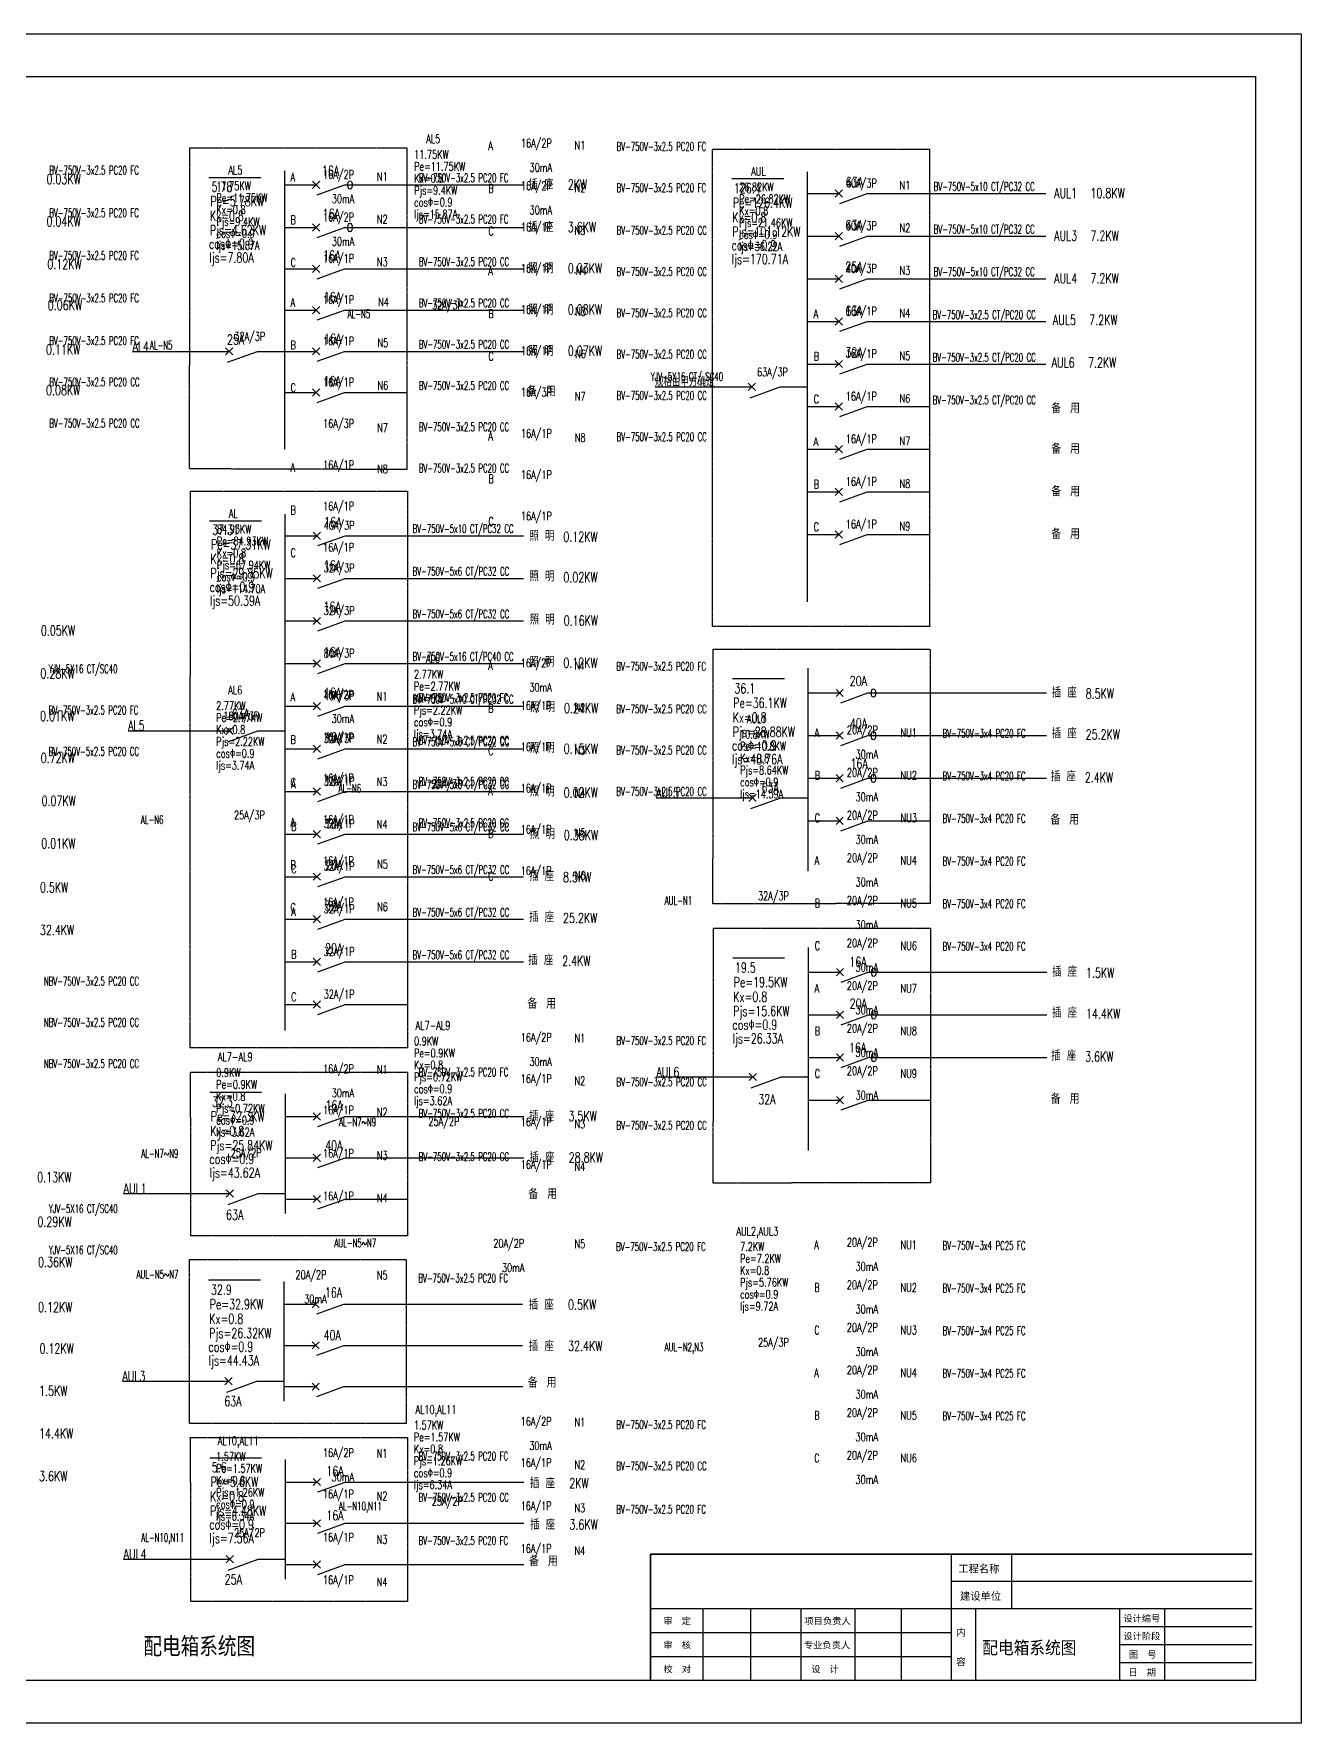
# Model space of a CAD drawing. Header units: inches. Extents: x 10 to 166961, y -47 to 131592.
# Drawn here: x 122250 to 166869, y 59470 to 118934 of the extents above; entities that cross this region are included whole.
import ezdxf
from ezdxf.enums import TextEntityAlignment as Align

# ---------------------------------------------------------------- set-up
doc = ezdxf.new("R2010")
doc.units = ezdxf.units.IN
doc.header["$MEASUREMENT"] = 0
doc.linetypes.add('CENTER', pattern=[2, 1.25, -0.25, 0.25, -0.25])
for name, color, linetype in [('2-DJ', 7, 'Continuous'), ('2-DX', 52, 'Continuous'), ('6', 6, 'Continuous'), ('Elevation', 7, 'Continuous'), ('SMAIIPOX', 2, 'Continuous'), ('TK', 3, 'Continuous')]:
    doc.layers.add(name, color=color, linetype=linetype)
doc.styles.add('h', font='', dxfattribs={"width": 0.8})
doc.styles.add('HT', font='', dxfattribs={"width": 0.7, "height": 500})
doc.styles.add('HZ', font='TXT.shx', dxfattribs={"width": 0.75, "bigfont": 'HZTXT.shx'})
doc.styles.add('HZFS1', font='simplex', dxfattribs={"width": 0.7, "bigfont": 'hzfs1'})
doc.styles.get("Standard").update_dxf_attribs({"font": 'txt', "bigfont": 'gbcbig.shx'})
doc.styles.add('宋体', font='')
doc.styles.get('h').set_extended_font_data('SimSun')
doc.styles.get('HT').set_extended_font_data('SimHei')
doc.styles.get('宋体').set_extended_font_data('SimSun')

# ---------------------------------------------------------------- blocks, each defined once
blk = doc.blocks.new('A$C03CA08DD')
at = {"layer": '6', "color": 6}
for p, q in [((0, 59465), (83429, 59465)), ((83429, 59465), (83429, 0)), ((83429, 0), (0, 0))]:
    blk.add_line(p, q, dxfattribs=at)
at = {"layer": 'TK', "color": 4, "linetype": 'ByBlock', "lineweight": -2}
for p, q in [((4061, 57965), (81817, 57965)), ((81817, 57965), (81817, 1500)), ((81817, 1500), (4061, 1500))]:
    blk.add_line(p, q, dxfattribs=at)

msp = doc.modelspace()

# ---------------------------------------------------------------- linework, layer by layer
at = {"color": 2}
msp.add_line((133206, 84766), (135402, 84766), dxfattribs=at)
at = {"color": 1}
for p, q in [((143956, 65419), (143956, 60969)), ((143956, 60969), (143956, 65419)), ((143956, 65419), (165145, 65419)), ((165145, 65419), (143956, 65419)), ((143956, 65419), (165145, 65419)), ((143956, 60969), (143956, 65419)), ((154550, 65419), (154550, 60969)), ((156669, 65419), (156669, 63512)), ((154550, 64466), (165145, 64466)), ((143956, 63512), (165145, 63512)), ((145808, 63512), (145808, 60969)), ((147487, 63512), (147487, 60969)), ((149253, 63512), (149253, 60969)), ((151160, 63512), (151160, 60969)), ((152785, 63512), (152785, 60969)), ((155398, 63512), (155398, 60969)), ((160466, 63512), (160466, 60969)), ((162055, 63512), (162055, 60969)), ((143956, 62665), (154550, 62665)), ((160466, 62876), (165145, 62876)), ((160466, 62241), (165145, 62241)), ((143956, 61817), (154550, 61817)), ((160466, 61605), (165145, 61605))]:
    msp.add_line(p, q, dxfattribs=at)
at = {"layer": '2-DJ', "color": 7}
for p, q in [((128418, 113875), (130248, 113875)), ((146819, 113837), (148649, 113837)), ((128437, 101792), (130267, 101792)), ((146843, 96237), (148673, 96237)), ((146854, 86408), (148684, 86408)), ((128442, 81679), (130272, 81679)), ((128398, 75075), (130228, 75075)), ((128442, 68811), (130272, 68811))]:
    msp.add_line(p, q, dxfattribs=at)
at = {"layer": '2-DJ'}
for p, q in [((132065, 113489), (132320, 113743)), ((132320, 113489), (132065, 113743)), ((132229, 113268), (133187, 113616)), ((150467, 113184), (150721, 113439)), ((150721, 113184), (150467, 113439)), ((150631, 112963), (151588, 113311)), ((132065, 111989), (132320, 112243)), ((132320, 111989), (132065, 112243)), ((132229, 111768), (133187, 112116)), ((150467, 111684), (150721, 111939)), ((150721, 111684), (150467, 111939)), ((150631, 111463), (151588, 111811)), ((132065, 110536), (132320, 110791)), ((132320, 110536), (132065, 110791)), ((132229, 110315), (133187, 110663)), ((150467, 110184), (150721, 110439)), ((150721, 110184), (150467, 110439)), ((150631, 109963), (151588, 110311)), ((132065, 109083), (132320, 109338)), ((132320, 109083), (132065, 109338)), ((132229, 108862), (133187, 109210)), ((150467, 108684), (150721, 108939)), ((150721, 108684), (150467, 108939)), ((150631, 108463), (151588, 108811)), ((128999, 107630), (129254, 107885)), ((129254, 107630), (128999, 107885)), ((129070, 107373), (130125, 107757)), ((132065, 107630), (132320, 107885)), ((132320, 107630), (132065, 107885)), ((132229, 107409), (133187, 107757)), ((150467, 107184), (150721, 107439)), ((150721, 107184), (150467, 107439)), ((150631, 106963), (151588, 107311)), ((147401, 106377), (147655, 106632)), ((147655, 106377), (147401, 106632)), ((147471, 106120), (148527, 106504)), ((132065, 106177), (132320, 106432)), ((132320, 106177), (132065, 106432)), ((132229, 105956), (133187, 106304)), ((150721, 105684), (150467, 105939)), ((150467, 105684), (150721, 105939)), ((150631, 105463), (151588, 105811)), ((150721, 104184), (150467, 104439)), ((150467, 104184), (150721, 104439)), ((150631, 103963), (151588, 104311)), ((150721, 102684), (150467, 102939)), ((150467, 102684), (150721, 102939)), ((150631, 102463), (151588, 102811)), ((132084, 101139), (132339, 101394)), ((132339, 101139), (132084, 101394)), ((132248, 100918), (133206, 101266)), ((150721, 101184), (150467, 101439)), ((150467, 101184), (150721, 101439)), ((150631, 100963), (151588, 101311)), ((132084, 99639), (132339, 99894)), ((132339, 99639), (132084, 99894)), ((132248, 99418), (133206, 99766)), ((132084, 98139), (132339, 98394)), ((132339, 98139), (132084, 98394)), ((132248, 97918), (133206, 98266)), ((132339, 96639), (132084, 96894)), ((132084, 96639), (132339, 96894)), ((132248, 96418), (133206, 96766)), ((150492, 95605), (150747, 95859)), ((150747, 95605), (150492, 95859)), ((132339, 95139), (132084, 95394)), ((132084, 95139), (132339, 95394)), ((132248, 94918), (133206, 95266)), ((150656, 95384), (151613, 95732)), ((129014, 94270), (129269, 94525)), ((129269, 94270), (129014, 94525)), ((129085, 94013), (130140, 94398)), ((150492, 94105), (150747, 94359)), ((150747, 94105), (150492, 94359)), ((150656, 93884), (151613, 94232)), ((132339, 93639), (132084, 93894)), ((132084, 93639), (132339, 93894)), ((132248, 93418), (133206, 93766)), ((150492, 92605), (150747, 92859)), ((150747, 92605), (150492, 92859)), ((132084, 92139), (132339, 92394)), ((132339, 92139), (132084, 92394)), ((132248, 91918), (133206, 92266)), ((147426, 91918), (147680, 92173)), ((147680, 91918), (147426, 92173)), ((150656, 92384), (151613, 92732)), ((147496, 91661), (148552, 92046)), ((150492, 91105), (150747, 91359)), ((150747, 91105), (150492, 91359)), ((150656, 90884), (151613, 91232)), ((132339, 90639), (132084, 90894)), ((132084, 90639), (132339, 90894)), ((132248, 90418), (133206, 90766)), ((132339, 89139), (132084, 89394)), ((132084, 89139), (132339, 89394)), ((132248, 88918), (133206, 89266)), ((132084, 87639), (132339, 87894)), ((132339, 87639), (132084, 87894)), ((132248, 87418), (133206, 87766)), ((132084, 86139), (132339, 86394)), ((132339, 86139), (132084, 86394)), ((132248, 85918), (133206, 86266)), ((150504, 85776), (150758, 86030)), ((150758, 85776), (150504, 86030)), ((150668, 85555), (151625, 85903)), ((132084, 84639), (132339, 84894)), ((132339, 84639), (132084, 84894)), ((132248, 84418), (133206, 84766)), ((150504, 84276), (150758, 84530)), ((150758, 84276), (150504, 84530)), ((150668, 84055), (151625, 84403)), ((150504, 82776), (150758, 83030)), ((150758, 82776), (150504, 83030)), ((150668, 82555), (151625, 82903)), ((147437, 82089), (147692, 82344)), ((147692, 82089), (147437, 82344)), ((147508, 81832), (148564, 82217)), ((150504, 81276), (150758, 81530)), ((150758, 81276), (150504, 81530)), ((132345, 80699), (132090, 80954)), ((132090, 80699), (132345, 80954)), ((150668, 81055), (151625, 81403)), ((132254, 80478), (133211, 80826)), ((132090, 79246), (132345, 79501)), ((132345, 79246), (132090, 79501)), ((132254, 79025), (133211, 79373)), ((129024, 77985), (129278, 78239)), ((129278, 77985), (129024, 78239)), ((129094, 77727), (130150, 78112)), ((132090, 77793), (132345, 78048)), ((132345, 77793), (132090, 78048)), ((132254, 77572), (133211, 77920)), ((132300, 74095), (132046, 74350)), ((132046, 74095), (132300, 74350)), ((132210, 73874), (133167, 74222)), ((132046, 72642), (132300, 72897)), ((132300, 72642), (132046, 72897)), ((132210, 72421), (133167, 72769)), ((128979, 71381), (129234, 71635)), ((129234, 71381), (128979, 71635)), ((129050, 71123), (130106, 71508)), ((132046, 71189), (132300, 71444)), ((132300, 71189), (132046, 71444)), ((132210, 70968), (133167, 71316)), ((132344, 67831), (132090, 68086)), ((132090, 67831), (132344, 68086)), ((132254, 67610), (133211, 67958)), ((132090, 66378), (132344, 66633)), ((132344, 66378), (132090, 66633)), ((132254, 66157), (133211, 66505)), ((129023, 65117), (129278, 65371)), ((129278, 65117), (129023, 65371)), ((129094, 64859), (130150, 65244)), ((132090, 64925), (132344, 65180)), ((132344, 64925), (132090, 65180)), ((132254, 64704), (133211, 65052))]:
    msp.add_line(p, q, dxfattribs=at)
for centre in [(133383, 113614), (133383, 112114), (151809, 95730), (151809, 94230), (151809, 92730), (151821, 85901), (151821, 84401), (151821, 82901)]:
    msp.add_ellipse(centre, major_axis=(0, -150), ratio=0.533333, dxfattribs=at)
at = {"layer": '2-DX'}
for p, q in [((131084, 104318), (131084, 114111)), ((131084, 113616), (132193, 113616)), ((133187, 113616), (139474, 113616)), ((149485, 98935), (149485, 114073)), ((149485, 113311), (150594, 113311)), ((151588, 113311), (157876, 113311)), ((131084, 112116), (132193, 112116)), ((133187, 112116), (139474, 112116)), ((149485, 111811), (150594, 111811)), ((151588, 111811), (157876, 111811)), ((131084, 110663), (132193, 110663)), ((133187, 110663), (139474, 110663)), ((149485, 110311), (150594, 110311)), ((151588, 110311), (157876, 110311)), ((131084, 109210), (132193, 109210)), ((133187, 109210), (139474, 109210)), ((149485, 108811), (150594, 108811)), ((151588, 108811), (157876, 108811)), ((125730, 107757), (129126, 107757)), ((130125, 107757), (131084, 107757)), ((131084, 107757), (132193, 107757)), ((133187, 107757), (139474, 107757)), ((149485, 107311), (150594, 107311)), ((151588, 107311), (157876, 107311)), ((144131, 106504), (147528, 106504)), ((148527, 106504), (149485, 106504)), ((131084, 106304), (132193, 106304)), ((133187, 106304), (135382, 106304)), ((149485, 105811), (150594, 105811)), ((151588, 105811), (153784, 105811)), ((149485, 104311), (150594, 104311)), ((151588, 104311), (153784, 104311)), ((149485, 102811), (150594, 102811)), ((151588, 102811), (153784, 102811)), ((131103, 83852), (131103, 102029)), ((131103, 101266), (132212, 101266)), ((133206, 101266), (139493, 101266)), ((149485, 101311), (150594, 101311)), ((151588, 101311), (153784, 101311)), ((131103, 99766), (132212, 99766)), ((133206, 99766), (139493, 99766)), ((131103, 98266), (132212, 98266)), ((133206, 98266), (139493, 98266)), ((131103, 96766), (132212, 96766)), ((133206, 96766), (139493, 96766)), ((149511, 89458), (149511, 96601)), ((131103, 95266), (132212, 95266)), ((133206, 95266), (139493, 95266)), ((149511, 95732), (150619, 95732)), ((151613, 95732), (157901, 95732)), ((125567, 94398), (129141, 94398)), ((130140, 94398), (131099, 94398)), ((149511, 94232), (150619, 94232)), ((151613, 94232), (157901, 94232)), ((131103, 93766), (132212, 93766)), ((133206, 93766), (139493, 93766)), ((131103, 92266), (132212, 92266)), ((133206, 92266), (139493, 92266)), ((149511, 92732), (150619, 92732)), ((151613, 92732), (157901, 92732)), ((144156, 92046), (147553, 92046)), ((148552, 92046), (149511, 92046)), ((149511, 91232), (150619, 91232)), ((151613, 91232), (153808, 91232)), ((131103, 90766), (132212, 90766)), ((133206, 90766), (139493, 90766)), ((131103, 89266), (132212, 89266)), ((133206, 89266), (139493, 89266)), ((131103, 87766), (132212, 87766)), ((133206, 87766), (139493, 87766)), ((131103, 86266), (132212, 86266)), ((133206, 86266), (139493, 86266)), ((149522, 79629), (149522, 86772)), ((149522, 85903), (150631, 85903)), ((151625, 85903), (157913, 85903)), ((131103, 84766), (132212, 84766)), ((149522, 84403), (150631, 84403)), ((151625, 84403), (157913, 84403)), ((149522, 82903), (150631, 82903)), ((151625, 82903), (157913, 82903)), ((144168, 82217), (147565, 82217)), ((148564, 82217), (149522, 82217)), ((131109, 77407), (131109, 81625)), ((149522, 81403), (150631, 81403)), ((151625, 81403), (153819, 81403)), ((131109, 80826), (132217, 80826)), ((133211, 80826), (139499, 80826)), ((131109, 79373), (132217, 79373)), ((133211, 79373), (139499, 79373)), ((125413, 78112), (129151, 78112)), ((130150, 78112), (131109, 78112)), ((131109, 77920), (132217, 77920)), ((133211, 77920), (135407, 77920)), ((131064, 70803), (131064, 75021)), ((131064, 74222), (132173, 74222)), ((133167, 74222), (139455, 74222)), ((131064, 72769), (132173, 72769)), ((133167, 72769), (139455, 72769)), ((125368, 71508), (129107, 71508)), ((130106, 71508), (131064, 71508)), ((131064, 71316), (132173, 71316)), ((133167, 71316), (139461, 71316)), ((131108, 64539), (131108, 68757)), ((131108, 67958), (132217, 67958)), ((133211, 67958), (139499, 67958)), ((131108, 66505), (132217, 66505)), ((133211, 66505), (139499, 66505)), ((125412, 65244), (129151, 65244)), ((130150, 65244), (131108, 65244)), ((131108, 65052), (132217, 65052)), ((133211, 65052), (139505, 65052))]:
    msp.add_line(p, q, dxfattribs=at)
at = {"layer": 'SMAIIPOX', "color": 7, "linetype": 'CENTER'}
for points in [[(127745, 114916), (135382, 114916), (135382, 103597), (127734, 103620), (127745, 114916)], [(146147, 114878), (153784, 114878), (153784, 98070), (146141, 98070), (146147, 114878)], [(127765, 102834), (135402, 102834), (135402, 83245), (127753, 83245), (127765, 102834)], [(146171, 97278), (153808, 97278), (153808, 88324), (146159, 88306), (146171, 97278)], [(146182, 87449), (153819, 87449), (153819, 78495), (146170, 78478), (146182, 87449)], [(127770, 82390), (135407, 82390), (135407, 76627), (127780, 76622), (127770, 82390)], [(127726, 75786), (135363, 75786), (135363, 70023), (127736, 70018), (127726, 75786)], [(127770, 69522), (135407, 69522), (135407, 63759), (127780, 63754), (127770, 69522)]]:
    msp.add_lwpolyline(points, dxfattribs=at)

# ---------------------------------------------------------------- block references
at = {"color": 240, "true_color": 0xed1f24}
msp.add_blockref('A$C03CA08DD', (83439, 59470), dxfattribs=at)

# ---------------------------------------------------------------- texts
at = {"color": 3, "style": 'HT'}
for s, height, oblique, p in [('工程名称', 264.9, 360, (154798, 64777)), ('建设单位', 264.9, 360, (154858, 63811)), ('设计编号', 233.1, 360, (160604, 63041)), ('内', 245, 360, (154721, 62541)), ('图  号', 233.1, 0, (160804, 61770)), ('校  对', 233.1, 360, (144417, 61257)), ('设  计', 233.1, 360, (149620, 61257)), ('容', 245, 360, (154721, 61511)), ('日  期', 233.1, 0, (160782, 61145))]:
    msp.add_text(s, height=height, rotation=360, dxfattribs=dict(at, oblique=oblique)).set_placement(p)
for s, p in [('审  定', (144417, 62952)), ('项目负责人', (149377, 62952)), ('设计阶段', (160604, 62417)), ('审  核', (144417, 62104)), ('专业负责人', (149361, 62104))]:
    msp.add_text(s, height=233.1, rotation=360, dxfattribs=at).set_placement(p)
at = {"color": 3, "style": '宋体', "width": 0.9}
msp.add_text('配电箱系统图', height=450, dxfattribs=at).set_placement((155640, 61902))
at = {"layer": '2-DJ', "color": 7}
for s, height, style, width, p in [('AL5', 300, 'HZFS1', 0.7, (136062, 115086)), ('11.75KW', 300, 'HZFS1', 0.7, (135639, 114536)), ('A', 300, 'HZFS1', 0.7, (138253, 114839)), ('N1', 300, 'HZFS1', 0.7, (141290, 114860)), ('BV-750V-3x2.5 PC20 FC', 300, 'HZFS1', 0.6, (142766, 114817)), ('BV-750V-3x2.5 PC20 FC', 300, 'HZFS1', 0.6, (122796, 113982)), ('AL5', 300, 'HZFS1', 0.7, (129100, 113982)), ('16A', 350, 'HZ', 0.7, (132394, 113933)), ('Pe=11.75KW', 300, 'HZFS1', 0.7, (135639, 114116)), ('AUL', 300, 'HZFS1', 0.7, (147502, 113944)), ('0.03KW', 350, 'HZ', 0.7, (122698, 113645)), ('5.78', 350, 'HZ', 0.7, (128508, 113376)), ('11.75KW', 300, 'HZFS1', 0.7, (128678, 113432)), ('A', 300, 'HZFS1', 0.7, (131291, 113735)), ('N1', 300, 'HZFS1', 0.7, (134329, 113756)), ('Kx=0.8', 300, 'HZFS1', 0.7, (135639, 113696)), ('Pjs=9.4KW', 300, 'HZFS1', 0.7, (135639, 113276)), ('BV-750V-3x2.5 PC20 FC', 300, 'HZFS1', 0.6, (135805, 113713)), ('B', 300, 'HZFS1', 0.7, (138253, 113339)), ('插 座', 350, 'HZ', 0.7, (139666, 113456)), ('2KW', 350, 'HZ', 0.7, (141050, 113456)), ('N2', 300, 'HZFS1', 0.7, (141290, 113360)), ('BV-750V-3x2.5 PC20 FC', 300, 'HZFS1', 0.6, (142766, 113364)), ('126.4', 350, 'HZ', 0.7, (146899, 113324)), ('26.82KW', 300, 'HZFS1', 0.7, (147079, 113394)), ('63A', 350, 'HZ', 0.7, (150833, 113533)), ('N1', 300, 'HZFS1', 0.7, (152730, 113451)), ('BV-750V-5x10 CT/PC32 CC', 300, 'HZFS1', 0.6, (153930, 113408)), ('Pe=5.78KW', 350, 'HZ', 0.7, (128467, 112864)), ('Pe=11.75KW', 300, 'HZFS1', 0.7, (128678, 113012)), ('cosΦ=0.9', 300, 'HZFS1', 0.7, (135639, 112856)), ('Pe=126.4KW', 350, 'HZ', 0.7, (146859, 112812)), ('Pe=26.82KW', 300, 'HZFS1', 0.7, (147079, 112974)), ('AUL1', 350, 'HZ', 0.7, (158172, 113151)), ('10.8KW', 350, 'HZ', 0.7, (159451, 113151)), ('0.04KW', 350, 'HZ', 0.7, (122698, 112157)), ('BV-750V-3x2.5 PC20 FC', 300, 'HZFS1', 0.6, (122796, 112482)), ('Kx=0.8', 350, 'HZ', 0.7, (128447, 112350)), ('Kx=0.8', 300, 'HZFS1', 0.7, (128678, 112592)), ('Pjs=9.4KW', 300, 'HZFS1', 0.7, (128678, 112172)), ('B', 300, 'HZFS1', 0.7, (131291, 112235)), ('16A', 350, 'HZ', 0.7, (132421, 112425)), ('N2', 300, 'HZFS1', 0.7, (134329, 112256)), ('Ijs=15.87A', 300, 'HZFS1', 0.7, (135639, 112436)), ('BV-750V-3x2.5 PC20 FC', 300, 'HZFS1', 0.6, (135805, 112260)), ('Kx=0.8', 350, 'HZ', 0.7, (146839, 112298)), ('Kx=0.8', 300, 'HZFS1', 0.7, (147079, 112554)), ('Pjs=21.46KW', 300, 'HZFS1', 0.7, (147079, 112134)), ('Pjs=4.62KW', 350, 'HZ', 0.7, (128447, 111846)), ('cosΦ=0.9', 300, 'HZFS1', 0.7, (128678, 111752)), ('C', 300, 'HZFS1', 0.7, (138253, 111839)), ('插 座', 350, 'HZ', 0.7, (139666, 111956)), ('3.6KW', 350, 'HZ', 0.7, (141050, 111956)), ('N3', 300, 'HZFS1', 0.7, (141290, 111860)), ('BV-750V-3x2.5 PC20 CC', 300, 'HZFS1', 0.6, (142766, 111864)), ('Pjs=101.12KW', 350, 'HZ', 0.7, (146839, 111794)), ('cosΦ=0.9', 300, 'HZFS1', 0.7, (147079, 111714)), ('63A', 350, 'HZ', 0.7, (150823, 112025)), ('N2', 300, 'HZFS1', 0.7, (152730, 111951)), ('BV-750V-5x10 CT/PC32 CC', 300, 'HZFS1', 0.6, (153930, 111908)), ('AUL3', 350, 'HZ', 0.7, (158172, 111651)), ('7.2KW', 350, 'HZ', 0.7, (159451, 111651)), ('BV-750V-3x2.5 PC20 FC', 300, 'HZFS1', 0.6, (122796, 110982)), ('cosΦ=0.9', 350, 'HZ', 0.7, (128420, 111367)), ('Ijs=7.80A', 350, 'HZ', 0.7, (128427, 110883)), ('Ijs=15.87A', 300, 'HZFS1', 0.7, (128678, 111332)), ('16A', 350, 'HZ', 0.7, (132435, 110953)), ('cosΦ=0.9', 350, 'HZ', 0.7, (146812, 111315)), ('Ijs=36.22A', 300, 'HZFS1', 0.7, (147079, 111294)), ('0.12KW', 350, 'HZ', 0.7, (122728, 110653)), ('C', 300, 'HZFS1', 0.7, (131291, 110735)), ('N3', 300, 'HZFS1', 0.7, (134329, 110756)), ('BV-750V-3x2.5 PC20 CC', 300, 'HZFS1', 0.6, (135805, 110760)), ('A', 300, 'HZFS1', 0.7, (138253, 110433)), ('照 明', 350, 'HZ', 0.7, (139666, 110503)), ('0.03KW', 350, 'HZ', 0.7, (141050, 110503)), ('N4', 300, 'HZFS1', 0.7, (141334, 110447)), ('BV-750V-3x2.5 PC20 CC', 300, 'HZFS1', 0.6, (142766, 110411)), ('Ijs=170.71A', 350, 'HZ', 0.7, (146819, 110831)), ('25A', 350, 'HZ', 0.7, (150819, 110552)), ('N3', 300, 'HZFS1', 0.7, (152730, 110451)), ('BV-750V-5x10 CT/PC32 CC', 300, 'HZFS1', 0.6, (153930, 110408)), ('AUL4', 350, 'HZ', 0.7, (158172, 110151)), ('7.2KW', 350, 'HZ', 0.7, (159451, 110151)), ('0.06KW', 350, 'HZ', 0.7, (122743, 109208)), ('BV-750V-3x2.5 PC20 FC', 300, 'HZFS1', 0.6, (122796, 109482)), ('A', 300, 'HZFS1', 0.7, (131291, 109329)), ('16A', 350, 'HZ', 0.7, (132457, 109489)), ('N4', 300, 'HZFS1', 0.7, (134372, 109343)), ('BV-750V-3x2.5 PC20 CC', 300, 'HZFS1', 0.6, (135805, 109307)), ('32A/3P', 300, 'HZFS1', 0.7, (136270, 109236)), ('照 明', 350, 'HZ', 0.7, (139666, 109050)), ('AL-N5', 300, 'HZFS1', 0.6, (133299, 108926)), ('B', 300, 'HZFS1', 0.7, (138253, 108933)), ('0.08KW', 350, 'HZ', 0.7, (141050, 109050)), ('N5', 300, 'HZFS1', 0.7, (141312, 109012)), ('BV-750V-3x2.5 PC20 CC', 300, 'HZFS1', 0.6, (142766, 108958)), ('A', 300, 'HZFS1', 0.7, (149705, 108930)), ('63A', 350, 'HZ', 0.7, (150819, 109004)), ('N4', 300, 'HZFS1', 0.7, (152730, 108951)), ('BV-750V-3x2.5 CT/PC20 CC', 300, 'HZFS1', 0.6, (153893, 108895)), ('AUL5', 350, 'HZ', 0.7, (158127, 108687)), ('7.2KW', 350, 'HZ', 0.7, (159406, 108687)), ('BV-750V-3x2.5 PC20 FC', 300, 'HZFS1', 0.6, (122796, 107982)), ('25A', 350, 'HZ', 0.7, (129051, 107998)), ('32A/3P', 300, 'HZFS1', 0.7, (129309, 108132)), ('16A', 350, 'HZ', 0.7, (132468, 108027)), ('0.11KW', 350, 'HZ', 0.7, (122683, 107645)), ('AL4', 350, 'HZ', 0.7, (125730, 107757)), ('AL-N5', 300, 'HZFS1', 0.6, (126338, 107822)), ('B', 300, 'HZFS1', 0.7, (131291, 107829)), ('N5', 300, 'HZFS1', 0.7, (134350, 107908)), ('BV-750V-3x2.5 PC20 CC', 300, 'HZFS1', 0.6, (135805, 107854)), ('C', 300, 'HZFS1', 0.7, (138253, 107433)), ('照 明', 350, 'HZ', 0.7, (139666, 107597)), ('0.07KW', 350, 'HZ', 0.7, (141050, 107597)), ('N6', 300, 'HZFS1', 0.7, (141312, 107512)), ('BV-750V-3x2.5 PC20 CC', 300, 'HZFS1', 0.6, (142766, 107505)), ('B', 300, 'HZFS1', 0.7, (149705, 107430)), ('32A', 350, 'HZ', 0.7, (150824, 107546)), ('N5', 300, 'HZFS1', 0.7, (152730, 107451)), ('BV-750V-3x2.5 CT/PC20 CC', 300, 'HZFS1', 0.6, (153893, 107395)), ('YJV-5X16 CT/ SC40 ', 300, 'HZFS1', 0.6, (143970, 106718)), ('63A/3P', 300, 'HZFS1', 0.7, (147710, 106879)), ('AUL6', 350, 'HZ', 0.7, (158084, 107186)), ('7.2KW', 350, 'HZ', 0.7, (159363, 107186)), ('0.08KW', 350, 'HZ', 0.7, (122683, 106215)), ('BV-750V-3x2.5 PC20 CC', 300, 'HZFS1', 0.6, (122796, 106529)), ('C', 300, 'HZFS1', 0.7, (131291, 106329)), ('16A', 350, 'HZ', 0.7, (132451, 106539)), ('N6', 300, 'HZFS1', 0.7, (134350, 106408)), ('BV-750V-3x2.5 PC20 CC', 300, 'HZFS1', 0.6, (135805, 106401)), ('N7', 300, 'HZFS1', 0.7, (141296, 106021)), ('BV-750V-3x2.5 PC20 CC', 300, 'HZFS1', 0.6, (142766, 106052)), ('C', 300, 'HZFS1', 0.7, (149705, 105930)), ('N6', 300, 'HZFS1', 0.7, (152730, 105951)), ('BV-750V-3x2.5 CT/PC20 CC', 300, 'HZFS1', 0.6, (153893, 105895)), ('BV-750V-3x2.5 PC20 CC', 300, 'HZFS1', 0.6, (122796, 105076)), ('N7', 300, 'HZFS1', 0.7, (134335, 104917)), ('BV-750V-3x2.5 PC20 CC', 300, 'HZFS1', 0.6, (135805, 104948)), ('A', 300, 'HZFS1', 0.7, (138253, 104621)), ('N8', 300, 'HZFS1', 0.7, (141296, 104568)), ('BV-750V-3x2.5 PC20 CC', 300, 'HZFS1', 0.6, (142766, 104599)), ('A', 300, 'HZFS1', 0.7, (149705, 104430)), ('N7', 300, 'HZFS1', 0.7, (152730, 104451)), ('A', 300, 'HZFS1', 0.7, (131291, 103517)), ('N8', 300, 'HZFS1', 0.7, (134335, 103464)), ('BV-750V-3x2.5 PC20 CC', 300, 'HZFS1', 0.6, (135805, 103495)), ('B', 300, 'HZFS1', 0.7, (138253, 103121)), ('B', 300, 'HZFS1', 0.7, (149705, 102930)), ('N8', 300, 'HZFS1', 0.7, (152730, 102951)), ('B', 300, 'HZFS1', 0.7, (131291, 102017)), ('AL', 300, 'HZFS1', 0.7, (129119, 101899)), ('16A', 350, 'HZ', 0.7, (132472, 101570)), ('BV-750V-5x10 CT/PC32 CC', 300, 'HZFS1', 0.6, (135585, 101363)), ('C', 300, 'HZFS1', 0.7, (138253, 101621)), ('C', 300, 'HZFS1', 0.7, (149705, 101430)), ('N9', 300, 'HZFS1', 0.7, (152730, 101451)), ('Pe=37.31KW', 350, 'HZ', 0.7, (128488, 100788)), ('37.31', 350, 'HZ', 0.7, (128529, 101300)), ('84.93KW', 300, 'HZFS1', 0.7, (128697, 101349)), ('Pe=84.93KW', 300, 'HZFS1', 0.7, (128697, 100929)), ('照 明', 350, 'HZ', 0.7, (139699, 101091)), ('0.12KW', 350, 'HZ', 0.7, (140893, 101057)), ('Kx=0.8', 350, 'HZ', 0.7, (128468, 100274)), ('Kx=0.8', 300, 'HZFS1', 0.7, (128697, 100509)), ('C', 300, 'HZFS1', 0.7, (131291, 100517)), ('Pjs=29.85KW', 350, 'HZ', 0.7, (128468, 99770)), ('cosΦ=0.9', 300, 'HZFS1', 0.7, (128697, 99669)), ('Pjs=67.94KW', 300, 'HZFS1', 0.7, (128697, 100089)), ('16A', 350, 'HZ', 0.7, (132458, 100047)), ('BV-750V-5x6 CT/PC32 CC', 300, 'HZFS1', 0.6, (135585, 99863)), ('照 明', 350, 'HZ', 0.7, (139699, 99663)), ('0.02KW', 350, 'HZ', 0.7, (140893, 99629)), ('cosΦ=0.9', 350, 'HZ', 0.7, (128441, 99291)), ('Ijs=114.70A', 300, 'HZFS1', 0.7, (128697, 99249)), ('Ijs=50.39A', 350, 'HZ', 0.7, (128448, 98807)), ('16A', 350, 'HZ', 0.7, (132450, 98594)), ('BV-750V-5x6 CT/PC32 CC', 300, 'HZFS1', 0.6, (135585, 98363)), ('照 明', 350, 'HZ', 0.7, (139711, 98141)), ('0.16KW', 350, 'HZ', 0.7, (140905, 98107)), ('0.05KW', 350, 'HZ', 0.7, (122499, 97754)), ('16A', 350, 'HZ', 0.7, (132456, 97000)), ('BV-750V-5x16 CT/PC40 CC', 300, 'HZFS1', 0.6, (135585, 96863)), ('AL6', 300, 'HZFS1', 0.7, (136055, 96789)), ('照 明', 350, 'HZ', 0.7, (139699, 96655)), ('0.12KW', 350, 'HZ', 0.7, (140893, 96620)), ('0.28KW', 350, 'HZ', 0.7, (122483, 96244)), ('YJV-5X16 CT/SC40 ', 300, 'HZFS1', 0.6, (122776, 96431)), ('2.77KW', 300, 'HZFS1', 0.7, (135633, 96239)), ('A', 300, 'HZFS1', 0.7, (138247, 96542)), ('N1', 300, 'HZFS1', 0.7, (141284, 96563)), ('BV-750V-3x2.5 PC20 FC', 300, 'HZFS1', 0.6, (142760, 96520)), ('AL6', 300, 'HZFS1', 0.7, (129094, 95685)), ('16A', 350, 'HZ', 0.7, (132465, 95566)), ('N1', 300, 'HZFS1', 0.7, (134323, 95459)), ('Pe=2.77KW', 300, 'HZFS1', 0.7, (135633, 95819)), ('36.1', 350, 'HZ', 0.7, (146913, 95718)), ('20A', 350, 'HZ', 0.7, (150974, 95979)), ('插 座', 350, 'HZ', 0.7, (158087, 95573)), ('8.5KW', 350, 'HZ', 0.7, (159281, 95538)), ('BV-750V-3x2.5 PC20 FC', 300, 'HZFS1', 0.6, (122777, 94978)), ('2.77KW', 300, 'HZFS1', 0.7, (128671, 95135)), ('63A', 350, 'HZ', 0.7, (129220, 94819)), ('A', 300, 'HZFS1', 0.7, (131285, 95438)), ('BV-750V-5x10 CT/PC32 CC', 300, 'HZFS1', 0.6, (135585, 95363)), ('Kx=0.8', 300, 'HZFS1', 0.7, (135633, 95399)), ('Pjs=2.22KW', 300, 'HZFS1', 0.7, (135633, 94979)), ('BV-750V-3x2.5 PC20 FC', 300, 'HZFS1', 0.6, (135798, 95416)), ('B', 300, 'HZFS1', 0.7, (138247, 95042)), ('照 明', 350, 'HZ', 0.7, (139723, 95057)), ('0.24KW', 350, 'HZ', 0.7, (140917, 95023)), ('N2', 300, 'HZFS1', 0.7, (141284, 95063)), ('BV-750V-3x2.5 PC20 CC', 300, 'HZFS1', 0.6, (142760, 95020)), ('Pe=36.1KW', 350, 'HZ', 0.7, (146873, 95206)), ('0.01KW', 350, 'HZ', 0.7, (122473, 94742)), ('AL5', 350, 'HZ', 0.7, (125570, 94409)), ('Pe=2.77KW', 300, 'HZFS1', 0.7, (128671, 94715)), ('Kx=0.8', 300, 'HZFS1', 0.7, (128671, 94295)), ('160A/3P', 300, 'HZFS1', 0.7, (128920, 94773)), ('cosΦ=0.9', 300, 'HZFS1', 0.7, (135633, 94559)), ('Kx=0.8', 350, 'HZ', 0.7, (146853, 94693)), ('Pjs=28.88KW', 350, 'HZ', 0.7, (146853, 94189)), ('AUL1', 300, 'HZFS1', 0.7, (147355, 94664)), ('40A', 350, 'HZ', 0.7, (150978, 94487)), ('Pjs=2.22KW', 300, 'HZFS1', 0.7, (128671, 93875)), ('B', 300, 'HZFS1', 0.7, (131285, 93938)), ('16A', 350, 'HZ', 0.7, (132498, 93992)), ('N2', 300, 'HZFS1', 0.7, (134323, 93959)), ('BV-750V-5x6 CT/PC32 CC', 300, 'HZFS1', 0.6, (135585, 93863)), ('Ijs=3.74A', 300, 'HZFS1', 0.7, (135633, 94139)), ('BV-750V-3x2.5 PC20 CC', 300, 'HZFS1', 0.6, (135798, 93916)), ('照 明', 350, 'HZ', 0.7, (139711, 93629)), ('cosΦ=0.9', 350, 'HZ', 0.7, (146826, 93709)), ('Pe=10.8KW', 300, 'HZFS1', 0.7, (147114, 93707)), ('10.8KW', 300, 'HZFS1', 0.7, (147114, 94127)), ('A', 300, 'HZFS1', 0.7, (149741, 94185)), ('NU1', 300, 'HZFS1', 0.7, (152765, 94185)), ('BV-750V-3x4 PC20 FC', 300, 'HZFS1', 0.6, (154242, 94162)), ('插 座', 350, 'HZ', 0.7, (158087, 94133)), ('25.2KW', 350, 'HZ', 0.7, (159281, 94098)), ('0.72KW', 350, 'HZ', 0.7, (122493, 93270)), ('BV-750V-5x2.5 PC20 CC', 300, 'HZFS1', 0.6, (122777, 93525)), ('cosΦ=0.9', 300, 'HZFS1', 0.7, (128671, 93455)), ('C', 300, 'HZFS1', 0.7, (138247, 93542)), ('0.15KW', 350, 'HZ', 0.7, (140905, 93595)), ('N3', 300, 'HZFS1', 0.7, (141284, 93563)), ('BV-750V-3x2.5 PC20 CC', 300, 'HZFS1', 0.6, (142760, 93567)), ('Ijs=48.76A', 350, 'HZ', 0.7, (146833, 93226)), ('Kx=0.8', 300, 'HZFS1', 0.7, (147114, 93287)), ('16A', 350, 'HZ', 0.7, (151000, 93072)), ('Ijs=3.74A', 300, 'HZFS1', 0.7, (128671, 93035)), ('16A', 350, 'HZ', 0.7, (132485, 92462)), ('Pjs=8.64KW', 300, 'HZFS1', 0.7, (147114, 92867)), ('B', 300, 'HZFS1', 0.7, (149741, 92685)), ('NU2', 300, 'HZFS1', 0.7, (152765, 92685)), ('BV-750V-3x4 PC20 FC', 300, 'HZFS1', 0.6, (154242, 92662)), ('插 座', 350, 'HZ', 0.7, (158057, 92621)), ('2.4KW', 350, 'HZ', 0.7, (159251, 92586)), ('C', 300, 'HZFS1', 0.7, (131285, 92438)), ('A', 300, 'HZFS1', 0.7, (131311, 92385)), ('AL-N6', 300, 'HZFS1', 0.6, (132981, 92225)), ('N3', 300, 'HZFS1', 0.7, (134323, 92459)), ('BV-750V-5x6 CT/PC32 CC', 300, 'HZFS1', 0.6, (135585, 92363)), ('BV-750V-3x2.5 PC20 CC', 300, 'HZFS1', 0.6, (135798, 92463)), ('25A/3P', 300, 'HZFS1', 0.7, (136260, 92390)), ('A', 300, 'HZFS1', 0.7, (138247, 92136)), ('照 明', 350, 'HZ', 0.7, (139708, 92088)), ('0.02KW', 350, 'HZ', 0.7, (140902, 92053)), ('N4', 300, 'HZFS1', 0.7, (141284, 92063)), ('BV-750V-3x2.5 PC20 CC', 300, 'HZFS1', 0.6, (142760, 92114)), ('AUL5', 350, 'HZ', 0.7, (144156, 92046)), ('cosΦ=0.9', 300, 'HZFS1', 0.7, (147114, 92447)), ('Ijs=14.59A', 300, 'HZFS1', 0.7, (147114, 92027)), ('63A', 350, 'HZ', 0.7, (147869, 92224)), ('0.07KW', 350, 'HZ', 0.7, (122523, 91764)), ('25A/3P', 300, 'HZFS1', 0.7, (129298, 91286)), ('AL-N6', 300, 'HZFS1', 0.6, (126020, 91121)), ('A', 300, 'HZFS1', 0.7, (131285, 91032)), ('B', 300, 'HZFS1', 0.7, (131311, 90885)), ('16A', 350, 'HZ', 0.7, (132499, 90949)), ('N4', 300, 'HZFS1', 0.7, (134323, 90959)), ('BV-750V-5x6 CT/PC32 CC', 300, 'HZFS1', 0.6, (135585, 90863)), ('BV-750V-3x2.5 PC20 CC', 300, 'HZFS1', 0.6, (135798, 91010)), ('C', 300, 'HZFS1', 0.7, (149741, 91185)), ('NU3', 300, 'HZFS1', 0.7, (152765, 91185)), ('BV-750V-3x4 PC20 FC', 300, 'HZFS1', 0.6, (154242, 91162)), ('0.01KW', 350, 'HZ', 0.7, (122513, 90262)), ('B', 300, 'HZFS1', 0.7, (138247, 90636)), ('照 明', 350, 'HZ', 0.7, (139715, 90588)), ('0.38KW', 350, 'HZ', 0.7, (140909, 90554)), ('N5', 300, 'HZFS1', 0.7, (141296, 90660)), ('B', 300, 'HZFS1', 0.7, (131285, 89532)), ('20A', 350, 'HZ', 0.7, (132509, 89503)), ('N5', 300, 'HZFS1', 0.7, (134335, 89556)), ('A', 300, 'HZFS1', 0.7, (149741, 89685)), ('NU4', 300, 'HZFS1', 0.7, (152765, 89685)), ('BV-750V-3x4 PC20 FC', 300, 'HZFS1', 0.6, (154242, 89662)), ('C', 300, 'HZFS1', 0.7, (131311, 89385)), ('BV-750V-5x6 CT/PC32 CC', 300, 'HZFS1', 0.6, (135585, 89363)), ('C', 300, 'HZFS1', 0.7, (138247, 89136)), ('插 座', 350, 'HZ', 0.7, (139688, 89112)), ('8.5KW', 350, 'HZ', 0.7, (140882, 89077)), ('N6', 300, 'HZFS1', 0.7, (141296, 89160)), ('0.5KW', 350, 'HZ', 0.7, (122465, 88714)), ('32A/3P', 300, 'HZFS1', 0.7, (147746, 88441)), ('C', 300, 'HZFS1', 0.7, (131285, 88032)), ('A', 300, 'HZFS1', 0.7, (131311, 87885)), ('32A', 350, 'HZ', 0.7, (132492, 88064)), ('N6', 300, 'HZFS1', 0.7, (134335, 88056)), ('BV-750V-5x6 CT/PC32 CC', 300, 'HZFS1', 0.6, (135585, 87863)), ('插 座', 350, 'HZ', 0.7, (139688, 87672)), ('AUL-N1', 300, 'HZFS1', 0.6, (144462, 88276)), ('B', 300, 'HZFS1', 0.7, (149741, 88185)), ('NU5', 300, 'HZFS1', 0.7, (152765, 88185)), ('BV-750V-3x4 PC20 FC', 300, 'HZFS1', 0.6, (154242, 88162)), ('32.4KW', 350, 'HZ', 0.7, (122465, 87214)), ('25.2KW', 350, 'HZ', 0.7, (140882, 87637)), ('20A', 350, 'HZ', 0.7, (132507, 86566)), ('C', 300, 'HZFS1', 0.7, (149741, 86685)), ('NU6', 300, 'HZFS1', 0.7, (152765, 86685)), ('BV-750V-3x4 PC20 FC', 300, 'HZFS1', 0.6, (154242, 86662)), ('B', 300, 'HZFS1', 0.7, (131311, 86385)), ('BV-750V-5x6 CT/PC32 CC', 300, 'HZFS1', 0.6, (135585, 86363)), ('插 座', 350, 'HZ', 0.7, (139658, 86160)), ('2.4KW', 350, 'HZ', 0.7, (140852, 86125)), ('19.5', 350, 'HZ', 0.7, (146932, 85891)), ('16A', 350, 'HZ', 0.7, (150961, 86091)), ('NBV-750V-3x2.5 PC20 CC', 300, 'HZFS1', 0.6, (122607, 85439)), ('Pe=19.5KW', 350, 'HZ', 0.7, (146892, 85379)), ('插 座', 350, 'HZ', 0.7, (158098, 85744)), ('1.5KW', 350, 'HZ', 0.7, (159293, 85709)), ('C', 300, 'HZFS1', 0.7, (131311, 84885)), ('Kx=0.8', 350, 'HZ', 0.7, (146872, 84865)), ('A', 300, 'HZFS1', 0.7, (149741, 85185)), ('NU7', 300, 'HZFS1', 0.7, (152765, 85185)), ('Pjs=15.6KW', 350, 'HZ', 0.7, (146872, 84361)), ('20A', 350, 'HZ', 0.7, (150973, 84622)), ('插 座', 350, 'HZ', 0.7, (158098, 84304)), ('14.4KW', 350, 'HZ', 0.7, (159293, 84269)), ('NBV-750V-3x2.5 PC20 CC', 300, 'HZFS1', 0.6, (122607, 83986)), ('AL7-AL9', 300, 'HZFS1', 0.7, (135692, 83878)), ('cosΦ=0.9', 350, 'HZ', 0.7, (146845, 83882)), ('B', 300, 'HZFS1', 0.7, (149741, 83685)), ('NU8', 300, 'HZFS1', 0.7, (152765, 83685)), ('0.9KW', 300, 'HZFS1', 0.7, (135635, 83328)), ('N1', 300, 'HZFS1', 0.7, (141286, 83432)), ('BV-750V-3x2.5 PC20 FC', 300, 'HZFS1', 0.6, (142762, 83342)), ('Ijs=26.33A', 350, 'HZ', 0.7, (146852, 83398)), ('16A', 350, 'HZ', 0.7, (150949, 83072)), ('NBV-750V-3x2.5 PC20 CC', 300, 'HZFS1', 0.6, (122607, 82533)), ('AL7-AL9', 300, 'HZFS1', 0.7, (128731, 82774)), ('Pe=0.9KW', 300, 'HZFS1', 0.7, (135635, 82908)), ('Kx=0.8', 300, 'HZFS1', 0.7, (135635, 82488)), ('插 座', 350, 'HZ', 0.7, (158068, 82792)), ('3.6KW', 350, 'HZ', 0.7, (159263, 82757)), ('0.9KW', 300, 'HZFS1', 0.7, (128673, 82224)), ('Pe=0.9KW', 300, 'HZFS1', 0.7, (128673, 81804)), ('N1', 300, 'HZFS1', 0.7, (134325, 82328)), ('Pjs=0.72KW', 300, 'HZFS1', 0.7, (135635, 82068)), ('BV-750V-3x2.5 PC20 FC', 300, 'HZFS1', 0.6, (135800, 82238)), ('N2', 300, 'HZFS1', 0.7, (141286, 81932)), ('BV-750V-3x2.5 PC20 CC', 300, 'HZFS1', 0.6, (142762, 81889)), ('AUL6', 350, 'HZ', 0.7, (144168, 82217)), ('C', 300, 'HZFS1', 0.7, (149741, 82185)), ('NU9', 300, 'HZFS1', 0.7, (152765, 82185)), ('32.3', 350, 'HZ', 0.7, (128521, 81165)), ('Kx=0.8', 300, 'HZFS1', 0.7, (128673, 81384)), ('cosΦ=0.9', 300, 'HZFS1', 0.7, (135635, 81648)), ('Ijs=3.62A', 300, 'HZFS1', 0.7, (135635, 81228)), ('32A', 350, 'HZ', 0.7, (147754, 81254)), ('Pe=32.3KW', 350, 'HZ', 0.7, (128480, 80653)), ('Pjs=0.72KW', 300, 'HZFS1', 0.7, (128673, 80964)), ('16A', 350, 'HZ', 0.7, (132517, 81040)), ('N2', 300, 'HZFS1', 0.7, (134325, 80828)), ('BV-750V-3x2.5 PC20 CC', 300, 'HZFS1', 0.6, (135800, 80785)), ('插 座', 350, 'HZ', 0.7, (139691, 80666)), ('3.5KW', 350, 'HZ', 0.7, (141074, 80666)), ('Kx=0.8', 350, 'HZ', 0.7, (128460, 80139)), ('cosΦ=0.9', 300, 'HZFS1', 0.7, (128673, 80544)), ('Ijs=3.62A', 300, 'HZFS1', 0.7, (128673, 80124)), ('AL-N7~N9', 300, 'HZFS1', 0.6, (132997, 80479)), ('25A/2P', 300, 'HZFS1', 0.7, (136144, 80502)), ('16A/1P', 300, 'HZFS1', 0.7, (139394, 80483)), ('N3', 300, 'HZFS1', 0.7, (141286, 80409)), ('BV-750V-3x2.5 PC20 CC', 300, 'HZFS1', 0.6, (142762, 80365)), ('Pjs=25.84KW', 350, 'HZ', 0.7, (128460, 79635)), ('25A/2P', 300, 'HZFS1', 0.7, (129183, 79398)), ('16A/1P', 300, 'HZFS1', 0.7, (132432, 79379)), ('40A', 350, 'HZ', 0.7, (132508, 79626)), ('AL-N7~N9', 300, 'HZFS1', 0.6, (126035, 79375)), ('cosΦ=0.9', 350, 'HZ', 0.7, (128433, 79156)), ('N3', 300, 'HZFS1', 0.7, (134325, 79305)), ('BV-750V-3x2.5 PC20 CC', 300, 'HZFS1', 0.6, (135800, 79261)), ('16A/1P', 300, 'HZFS1', 0.7, (139394, 78983)), ('插 座', 350, 'HZ', 0.7, (139698, 79208)), ('28.8KW', 350, 'HZ', 0.7, (141081, 79208)), ('N4', 300, 'HZFS1', 0.7, (141286, 78908)), ('0.13KW', 350, 'HZ', 0.7, (122369, 78510)), ('Ijs=43.62A', 350, 'HZ', 0.7, (128440, 78672)), ('AUL1', 350, 'HZ', 0.7, (125413, 78112)), ('16A/1P', 300, 'HZFS1', 0.7, (132432, 77879)), ('N4', 300, 'HZFS1', 0.7, (134325, 77804)), ('YJV-5X16 CT/SC40 ', 300, 'HZFS1', 0.6, (122780, 77429)), ('63A', 350, 'HZ', 0.7, (129021, 77193)), ('0.29KW', 350, 'HZ', 0.7, (122380, 76943)), ('AUL2,AUL3', 300, 'HZFS1', 0.7, (146985, 76634)), ('YJV-5X16 CT/SC40 ', 300, 'HZFS1', 0.6, (122780, 75976)), ('AUL-N5~N7', 300, 'HZFS1', 0.6, (132832, 76221)), ('N5', 300, 'HZFS1', 0.7, (141286, 76193)), ('BV-750V-3x2.5 PC20 FC', 300, 'HZFS1', 0.6, (142749, 76091)), ('7.2KW', 300, 'HZFS1', 0.7, (147113, 76097)), ('A', 300, 'HZFS1', 0.7, (149728, 76155)), ('NU1', 300, 'HZFS1', 0.7, (152764, 76155)), ('BV-750V-3x4 PC25 FC', 300, 'HZFS1', 0.6, (154241, 76133)), ('0.36KW', 350, 'HZ', 0.7, (122403, 75525)), ('Pe=7.2KW', 300, 'HZFS1', 0.7, (147113, 75677)), ('Kx=0.8', 300, 'HZFS1', 0.7, (147113, 75257)), ('AUL-N5~N7', 300, 'HZFS1', 0.6, (125870, 75117)), ('N5', 300, 'HZFS1', 0.7, (134325, 75089)), ('BV-750V-3x2.5 PC20 FC', 300, 'HZFS1', 0.6, (135788, 74987)), ('Pjs=5.76KW', 300, 'HZFS1', 0.7, (147113, 74837)), ('B', 300, 'HZFS1', 0.7, (149728, 74655)), ('NU2', 300, 'HZFS1', 0.7, (152764, 74655)), ('BV-750V-3x4 PC25 FC', 300, 'HZFS1', 0.6, (154241, 74633)), ('Pe=32.9KW', 350, 'HZ', 0.7, (128445, 74043)), ('32.9', 350, 'HZ', 0.7, (128486, 74555)), ('16A', 350, 'HZ', 0.7, (132499, 74452)), ('插 座', 350, 'HZ', 0.7, (139673, 74029)), ('0.5KW', 350, 'HZ', 0.7, (141056, 74029)), ('cosΦ=0.9', 300, 'HZFS1', 0.7, (147113, 74417)), ('0.12KW', 350, 'HZ', 0.7, (122402, 73940)), ('Kx=0.8', 350, 'HZ', 0.7, (128425, 73530)), ('Ijs=9.72A', 300, 'HZFS1', 0.7, (147113, 73997)), ('Pjs=26.32KW', 350, 'HZ', 0.7, (128425, 73026)), ('40A', 350, 'HZ', 0.7, (132450, 72958)), ('C', 300, 'HZFS1', 0.7, (149728, 73155)), ('NU3', 300, 'HZFS1', 0.7, (152764, 73155)), ('BV-750V-3x4 PC25 FC', 300, 'HZFS1', 0.6, (154241, 73133)), ('0.12KW', 350, 'HZ', 0.7, (122452, 72481)), ('cosΦ=0.9', 350, 'HZ', 0.7, (128398, 72546)), ('插 座', 350, 'HZ', 0.7, (139679, 72572)), ('32.4KW', 350, 'HZ', 0.7, (141062, 72572)), ('AUL-N2,N3', 300, 'HZFS1', 0.6, (144459, 72560)), ('25A/3P', 300, 'HZFS1', 0.7, (147746, 72724)), ('Ijs=44.43A', 350, 'HZ', 0.7, (128405, 72063)), ('A', 300, 'HZFS1', 0.7, (149728, 71655)), ('NU4', 300, 'HZFS1', 0.7, (152764, 71655)), ('AUL3', 350, 'HZ', 0.7, (125368, 71508)), ('BV-750V-3x4 PC25 FC', 300, 'HZFS1', 0.6, (154241, 71633)), ('1.5KW', 350, 'HZ', 0.7, (122437, 70992)), ('63A', 350, 'HZ', 0.7, (128955, 70627)), ('AL10,AL11', 300, 'HZFS1', 0.7, (135688, 70362)), ('N1', 300, 'HZFS1', 0.7, (141282, 69916)), ('B', 300, 'HZFS1', 0.7, (149728, 70155)), ('NU5', 300, 'HZFS1', 0.7, (152764, 70155)), ('BV-750V-3x4 PC25 FC', 300, 'HZFS1', 0.6, (154241, 70133)), ('14.4KW', 350, 'HZ', 0.7, (122437, 69492)), ('Pe=1.57KW', 300, 'HZFS1', 0.7, (135631, 69392)), ('1.57KW', 300, 'HZFS1', 0.7, (135631, 69812)), ('BV-750V-3x2.5 PC20 FC', 300, 'HZFS1', 0.6, (142758, 69826)), ('1.57KW', 300, 'HZFS1', 0.7, (128669, 68708)), ('AL10,AL11', 300, 'HZFS1', 0.7, (128726, 69258)), ('N1', 300, 'HZFS1', 0.7, (134320, 68812)), ('Kx=0.8', 300, 'HZFS1', 0.7, (135631, 68972)), ('BV-750V-3x2.5 PC20 FC', 300, 'HZFS1', 0.6, (135796, 68722)), ('5.6', 350, 'HZ', 0.7, (128515, 68302)), ('Pe=1.57KW', 300, 'HZFS1', 0.7, (128669, 68288)), ('16A', 350, 'HZ', 0.7, (132549, 68173)), ('cosΦ=0.9', 300, 'HZFS1', 0.7, (135631, 68132)), ('Pjs=1.26KW', 300, 'HZFS1', 0.7, (135631, 68552)), ('N2', 300, 'HZFS1', 0.7, (141282, 68416)), ('BV-750V-3x2.5 PC20 CC', 300, 'HZFS1', 0.6, (142758, 68373)), ('C', 300, 'HZFS1', 0.7, (149728, 68655)), ('NU6', 300, 'HZFS1', 0.7, (152764, 68655)), ('3.6KW', 350, 'HZ', 0.7, (122437, 67992)), ('Pe=5.6KW', 350, 'HZ', 0.7, (128474, 67790)), ('Kx=0.8', 300, 'HZFS1', 0.7, (128669, 67868)), ('Ijs=6.34A', 300, 'HZFS1', 0.7, (135631, 67712)), ('插 座', 350, 'HZ', 0.7, (139718, 67743)), ('2KW', 350, 'HZ', 0.7, (141101, 67743)), ('Kx=0.8', 350, 'HZ', 0.7, (128454, 67276)), ('cosΦ=0.9', 300, 'HZFS1', 0.7, (128669, 67028)), ('Pjs=1.26KW', 300, 'HZFS1', 0.7, (128669, 67448)), ('AL-N10,N11', 300, 'HZFS1', 0.6, (132994, 66963)), ('N2', 300, 'HZFS1', 0.7, (134320, 67312)), ('BV-750V-3x2.5 PC20 CC', 300, 'HZFS1', 0.6, (135796, 67269)), ('25A/2P', 300, 'HZFS1', 0.7, (136262, 67128)), ('16A/1P', 300, 'HZFS1', 0.7, (139389, 66968)), ('cosΦ=0.9', 350, 'HZ', 0.7, (128427, 66293)), ('Pjs=4.48KW', 350, 'HZ', 0.7, (128454, 66772)), ('Ijs=6.34A', 300, 'HZFS1', 0.7, (128669, 66608)), ('16A', 350, 'HZ', 0.7, (132548, 66611)), ('插 座', 350, 'HZ', 0.7, (139725, 66286)), ('3.6KW', 350, 'HZ', 0.7, (141108, 66286)), ('N3', 300, 'HZFS1', 0.7, (141282, 66893)), ('BV-750V-3x2.5 PC20 FC', 300, 'HZFS1', 0.6, (142758, 66850)), ('AL-N10,N11', 300, 'HZFS1', 0.6, (126033, 65859)), ('Ijs=7.56A', 350, 'HZ', 0.7, (128434, 65809)), ('25A/2P', 300, 'HZFS1', 0.7, (129300, 66024)), ('16A/1P', 300, 'HZFS1', 0.7, (132428, 65864)), ('N3', 300, 'HZFS1', 0.7, (134320, 65789)), ('BV-750V-3x2.5 PC20 FC', 300, 'HZFS1', 0.6, (135796, 65746)), ('AUL4', 350, 'HZ', 0.7, (125412, 65244)), ('16A/1P', 300, 'HZFS1', 0.7, (139389, 65467)), ('N4', 300, 'HZFS1', 0.7, (141282, 65393)), ('25A', 350, 'HZ', 0.7, (128973, 64356)), ('16A/1P', 300, 'HZFS1', 0.7, (132428, 64363)), ('N4', 300, 'HZFS1', 0.7, (134320, 64289))]:
    msp.add_text(s, height=height, dxfattribs=dict(at, style=style, width=width)).set_placement(p)
at = {"layer": '2-DJ', "style": 'HZFS1', "width": 0.7}
for s, p in [('16A/2P', (139398, 114935)), ('16A/2P', (132436, 113831)), ('30mA', (139703, 114079)), ('16A/2P', (139398, 113435)), ('40A/3P', (150838, 113526)), ('30mA', (132741, 112975)), ('16A/2P', (132436, 112331)), ('30mA', (139703, 112579)), ('16A/1P', (139398, 111982)), ('40A/3P', (150838, 112026)), ('16A/1P', (132436, 110878)), ('30mA', (132741, 111475)), ('16A/1P', (139398, 110529)), ('40A/3P', (150838, 110526)), ('16A/1P', (132436, 109425)), ('16A/1P', (139398, 109076)), ('16A/1P', (150838, 109026)), ('16A/1P', (132436, 107972)), ('16A/1P', (139398, 107623)), ('16A/1P', (150838, 107526)), ('16A/1P', (132436, 106519)), ('16A/3P', (139398, 106170)), ('16A/1P', (150838, 106026)), ('16A/3P', (132436, 105066)), ('16A/1P', (139398, 104717)), ('16A/1P', (150838, 104526)), ('16A/1P', (132436, 103613)), ('16A/1P', (139398, 103264)), ('16A/1P', (150838, 103026)), ('16A/1P', (132436, 102160)), ('40A/3P', (132456, 101481)), ('16A/1P', (139398, 101811)), ('16A/1P', (150838, 101526)), ('16A/1P', (132436, 100707)), ('32A/3P', (132456, 99981)), ('32A/3P', (132456, 98481)), ('80A/3P', (132456, 96981)), ('16A/2P', (139392, 96638)), ('40A/3P', (132456, 95481)), ('16A/2P', (132430, 95534)), ('30mA', (139696, 95782)), ('16A/1P', (139392, 95138)), ('30mA', (132735, 94678)), ('20A/2P', (150874, 94280)), ('32A/3P', (132456, 93981)), ('16A/1P', (132430, 94034)), ('16A/1P', (139392, 93685)), ('30mA', (151179, 93425)), ('32A/1P', (132456, 92481)), ('16A/1P', (132430, 92581)), ('20A/2P', (150874, 92780)), ('16A/1P', (139392, 92232)), ('30mA', (151179, 91925)), ('20A/2P', (150874, 91280)), ('32A/1P', (132456, 90981)), ('16A/1P', (132430, 91128)), ('16A/1P', (139392, 90779)), ('30mA', (151179, 90425)), ('32A/1P', (132456, 89481)), ('16A/1P', (132430, 89675)), ('20A/2P', (150874, 89780)), ('16A/1P', (139392, 89326)), ('30mA', (151179, 88925)), ('20A/2P', (150874, 88280)), ('32A/1P', (132456, 87981)), ('16A/1P', (132430, 88222)), ('30mA', (151179, 87425)), ('32A/1P', (132456, 86481)), ('20A/2P', (150874, 86780)), ('30mA', (151179, 85925)), ('20A/2P', (150874, 85280)), ('32A/1P', (132456, 84981)), ('30mA', (151179, 84425)), ('20A/2P', (150874, 83780)), ('16A/2P', (139394, 83459)), ('16A/2P', (132432, 82355)), ('30mA', (139698, 82604)), ('30mA', (151179, 82925)), ('16A/1P', (139394, 82006)), ('20A/2P', (150874, 82280)), ('30mA', (132737, 81500)), ('30mA', (151179, 81425)), ('16A/1P', (132432, 80902)), ('20A/2P', (138425, 76209)), ('20A/2P', (150873, 76250)), ('30mA', (138730, 75353)), ('30mA', (151178, 75395)), ('20A/2P', (131463, 75105)), ('20A/2P', (150873, 74750)), ('30mA', (131768, 74249)), ('30mA', (151178, 73895)), ('20A/2P', (150873, 73250)), ('30mA', (151178, 72395)), ('20A/2P', (150873, 71750)), ('30mA', (151178, 70895)), ('16A/2P', (139389, 69944)), ('20A/2P', (150873, 70250)), ('30mA', (151178, 69395)), ('16A/2P', (132428, 68840)), ('30mA', (139694, 69089)), ('20A/2P', (150873, 68750)), ('16A/1P', (139389, 68491)), ('30mA', (132733, 67985)), ('30mA', (151178, 67895)), ('16A/1P', (132428, 67387))]:
    msp.add_text(s, height=300, dxfattribs=at).set_placement(p)
at = {"layer": '2-DJ', "color": 7}
for s, height, p in [('备 用', 350, (139612, 106180)), ('规格由甲方确定', 300, (144115, 106521)), ('备 用', 350, (158069, 105580)), ('备 用', 350, (158068, 104151)), ('备 用', 350, (158068, 102651)), ('备 用', 350, (158068, 101151)), ('备 用', 350, (158038, 91099)), ('备 用', 350, (139625, 84622)), ('备 用', 350, (158049, 81270)), ('备 用', 350, (139661, 77922)), ('备 用', 350, (139642, 71285)), ('备 用', 350, (139688, 64999))]:
    msp.add_text(s, height=height, dxfattribs=at).set_placement(p)
at = {"layer": 'Elevation', "color": 3, "style": 'h', "width": 0.8}
msp.add_text('配电箱系统图', height=600, dxfattribs=at).set_placement((128076, 62198), align=Align.MIDDLE)

doc.saveas('drawing.dxf')
